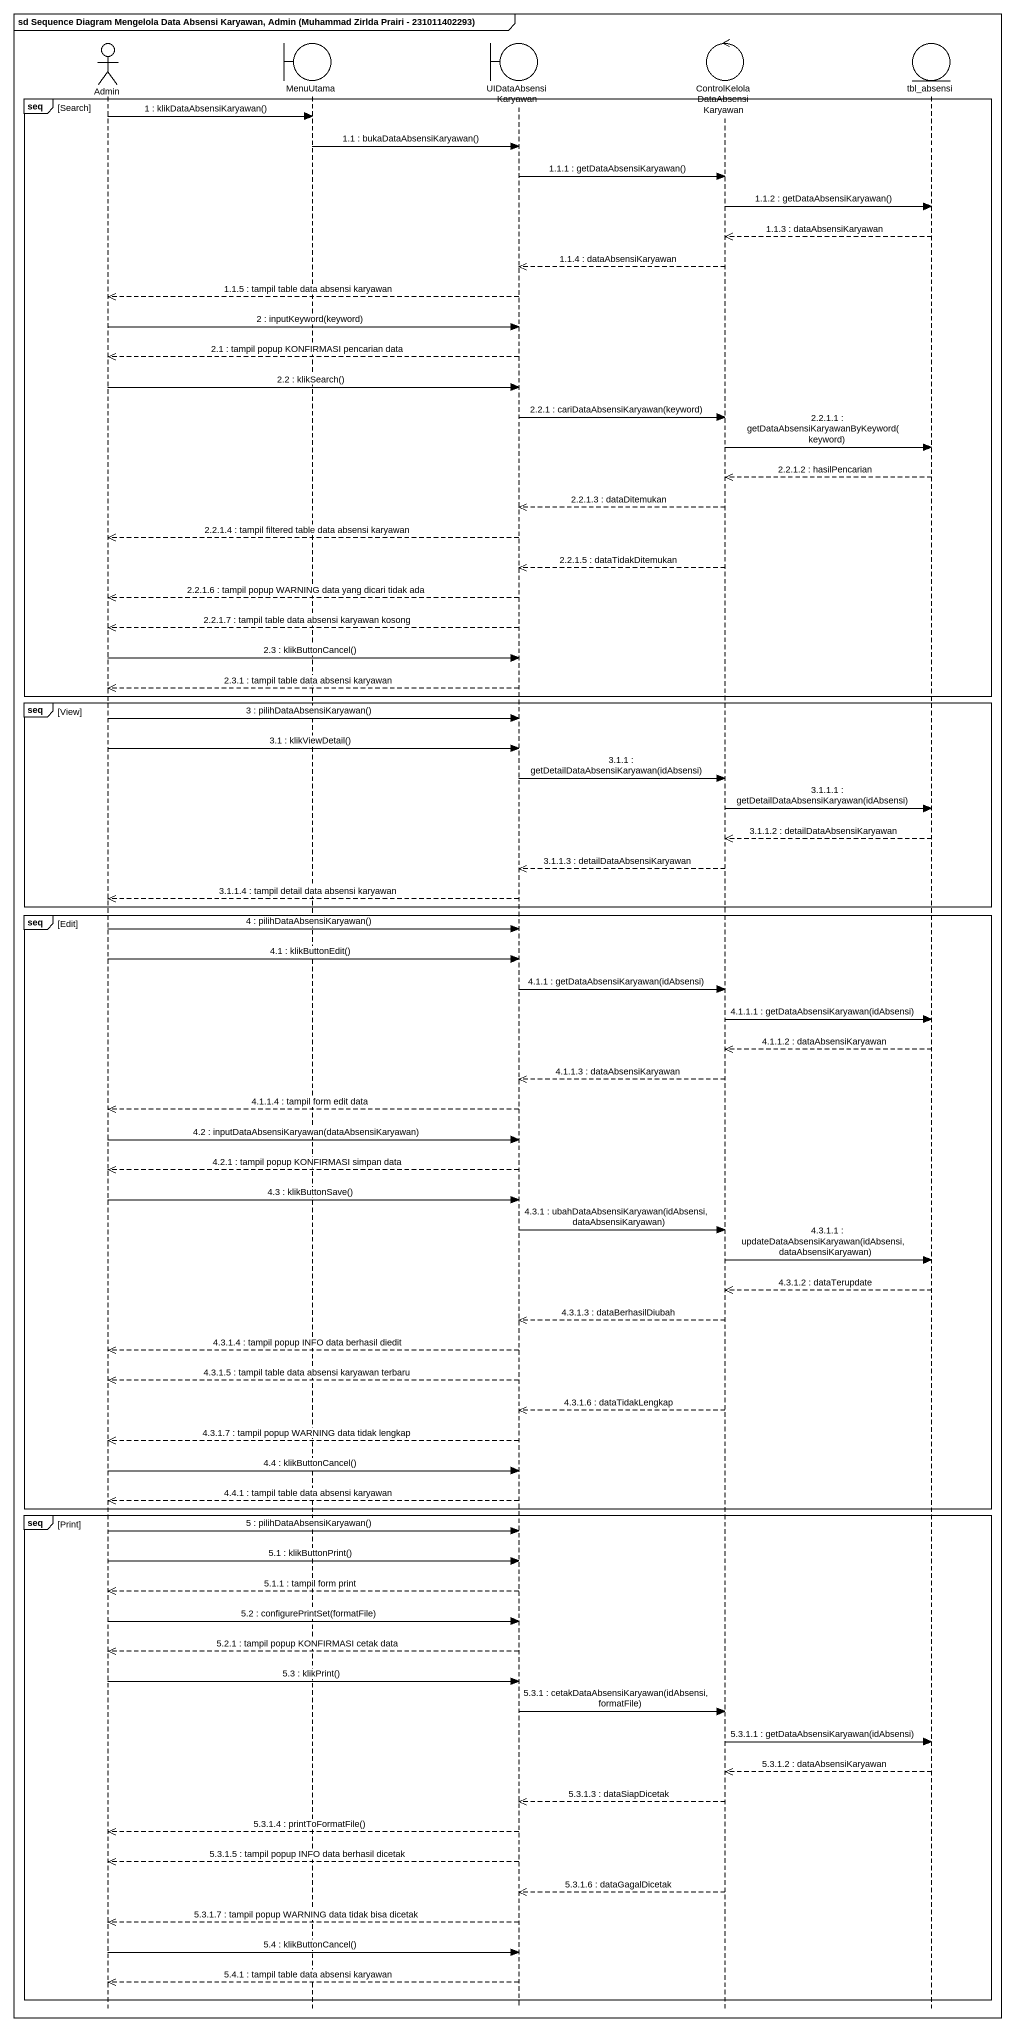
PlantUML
@startuml
mainframe sd Sequence Diagram Mengelola Data Absensi Karyawan, Admin (Muhammad Zirlda Prairi - 231011402293)
hide footbox
actor Admin
boundary MenuUtama
boundary UIDataAbsensiKaryawan
control "ControlKelolaDataAbsensiKaryawan" as ControlKelolaDataAbsensiKary
entity tbl_absensi

group seq [Search]
  Admin -> MenuUtama : 1 : klikDataAbsensiKaryawan()
  MenuUtama -> UIDataAbsensiKaryawan : 1.1 : bukaDataAbsensiKaryawan()
  UIDataAbsensiKaryawan -> ControlKelolaDataAbsensiKary : 1.1.1 : getDataAbsensiKaryawan()
  ControlKelolaDataAbsensiKary -> tbl_absensi : 1.1.2 : getDataAbsensiKaryawan()
  tbl_absensi -->> ControlKelolaDataAbsensiKary : 1.1.3 : dataAbsensiKaryawan
  ControlKelolaDataAbsensiKary -->> UIDataAbsensiKaryawan : 1.1.4 : dataAbsensiKaryawan
  UIDataAbsensiKaryawan -->> Admin : 1.1.5 : tampil table data absensi karyawan
  Admin -> UIDataAbsensiKaryawan : 2 : inputKeyword(keyword)
  UIDataAbsensiKaryawan -->> Admin : 2.1 : tampil popup KONFIRMASI pencarian data
  Admin -> UIDataAbsensiKaryawan : 2.2 : klikSearch()
  UIDataAbsensiKaryawan -> ControlKelolaDataAbsensiKary : 2.2.1 : cariDataAbsensiKaryawan(keyword)
  ControlKelolaDataAbsensiKary -> tbl_absensi : 2.2.1.1 : getDataAbsensiKaryawanByKeyword(keyword)
  tbl_absensi -->> ControlKelolaDataAbsensiKary : 2.2.1.2 : hasilPencarian
  ControlKelolaDataAbsensiKary -->> UIDataAbsensiKaryawan : 2.2.1.3 : dataDitemukan
  UIDataAbsensiKaryawan -->> Admin : 2.2.1.4 : tampil filtered table data absensi karyawan
  ControlKelolaDataAbsensiKary -->> UIDataAbsensiKaryawan : 2.2.1.5 : dataTidakDitemukan
  UIDataAbsensiKaryawan -->> Admin : 2.2.1.6 : tampil popup WARNING data yang dicari tidak ada
  UIDataAbsensiKaryawan -->> Admin : 2.2.1.7 : tampil table data absensi karyawan kosong
  Admin -> UIDataAbsensiKaryawan : 2.3 : klikButtonCancel()
  UIDataAbsensiKaryawan -->> Admin : 2.3.1 : tampil table data absensi karyawan
end
group seq [View]
  Admin -> UIDataAbsensiKaryawan : 3 : pilihDataAbsensiKaryawan()
  Admin -> UIDataAbsensiKaryawan : 3.1 : klikViewDetail()
  UIDataAbsensiKaryawan -> ControlKelolaDataAbsensiKary : 3.1.1 : getDetailDataAbsensiKaryawan(idAbsensi)
  ControlKelolaDataAbsensiKary -> tbl_absensi : 3.1.1.1 : getDetailDataAbsensiKaryawan(idAbsensi)
  tbl_absensi -->> ControlKelolaDataAbsensiKary : 3.1.1.2 : detailDataAbsensiKaryawan
  ControlKelolaDataAbsensiKary -->> UIDataAbsensiKaryawan : 3.1.1.3 : detailDataAbsensiKaryawan
  UIDataAbsensiKaryawan -->> Admin : 3.1.1.4 : tampil detail data absensi karyawan
end
group seq [Edit]
  Admin -> UIDataAbsensiKaryawan : 4 : pilihDataAbsensiKaryawan()
  Admin -> UIDataAbsensiKaryawan : 4.1 : klikButtonEdit()
  UIDataAbsensiKaryawan -> ControlKelolaDataAbsensiKary : 4.1.1 : getDataAbsensiKaryawan(idAbsensi)
  ControlKelolaDataAbsensiKary -> tbl_absensi : 4.1.1.1 : getDataAbsensiKaryawan(idAbsensi)
  tbl_absensi -->> ControlKelolaDataAbsensiKary : 4.1.1.2 : dataAbsensiKaryawan
  ControlKelolaDataAbsensiKary -->> UIDataAbsensiKaryawan : 4.1.1.3 : dataAbsensiKaryawan
  UIDataAbsensiKaryawan -->> Admin : 4.1.1.4 : tampil form edit data
  Admin -> UIDataAbsensiKaryawan : 4.2 : inputDataAbsensiKaryawan(dataAbsensiKaryawan)
  UIDataAbsensiKaryawan -->> Admin : 4.2.1 : tampil popup KONFIRMASI simpan data
  Admin -> UIDataAbsensiKaryawan : 4.3 : klikButtonSave()
  UIDataAbsensiKaryawan -> ControlKelolaDataAbsensiKary : 4.3.1 : ubahDataAbsensiKaryawan(idAbsensi, dataAbsensiKaryawan)
  ControlKelolaDataAbsensiKary -> tbl_absensi : 4.3.1.1 : updateDataAbsensiKaryawan(idAbsensi, dataAbsensiKaryawan)
  tbl_absensi -->> ControlKelolaDataAbsensiKary : 4.3.1.2 : dataTerupdate
  ControlKelolaDataAbsensiKary -->> UIDataAbsensiKaryawan : 4.3.1.3 : dataBerhasilDiubah
  UIDataAbsensiKaryawan -->> Admin : 4.3.1.4 : tampil popup INFO data berhasil diedit
  UIDataAbsensiKaryawan -->> Admin : 4.3.1.5 : tampil table data absensi karyawan terbaru
  ControlKelolaDataAbsensiKary -->> UIDataAbsensiKaryawan : 4.3.1.6 : dataTidakLengkap
  UIDataAbsensiKaryawan -->> Admin : 4.3.1.7 : tampil popup WARNING data tidak lengkap
  Admin -> UIDataAbsensiKaryawan : 4.4 : klikButtonCancel()
  UIDataAbsensiKaryawan -->> Admin : 4.4.1 : tampil table data absensi karyawan
end
group seq [Print]
  Admin -> UIDataAbsensiKaryawan : 5 : pilihDataAbsensiKaryawan()
  Admin -> UIDataAbsensiKaryawan : 5.1 : klikButtonPrint()
  UIDataAbsensiKaryawan -->> Admin : 5.1.1 : tampil form print
  Admin -> UIDataAbsensiKaryawan : 5.2 : configurePrintSet(formatFile)
  UIDataAbsensiKaryawan -->> Admin : 5.2.1 : tampil popup KONFIRMASI cetak data
  Admin -> UIDataAbsensiKaryawan : 5.3 : klikPrint()
  UIDataAbsensiKaryawan -> ControlKelolaDataAbsensiKary : 5.3.1 : cetakDataAbsensiKaryawan(idAbsensi, formatFile)
  ControlKelolaDataAbsensiKary -> tbl_absensi : 5.3.1.1 : getDataAbsensiKaryawan(idAbsensi)
  tbl_absensi -->> ControlKelolaDataAbsensiKary : 5.3.1.2 : dataAbsensiKaryawan
  ControlKelolaDataAbsensiKary -->> UIDataAbsensiKaryawan : 5.3.1.3 : dataSiapDicetak
  UIDataAbsensiKaryawan -->> Admin : 5.3.1.4 : printToFormatFile()
  UIDataAbsensiKaryawan -->> Admin : 5.3.1.5 : tampil popup INFO data berhasil dicetak
  ControlKelolaDataAbsensiKary -->> UIDataAbsensiKaryawan : 5.3.1.6 : dataGagalDicetak
  UIDataAbsensiKaryawan -->> Admin : 5.3.1.7 : tampil popup WARNING data tidak bisa dicetak
  Admin -> UIDataAbsensiKaryawan : 5.4 : klikButtonCancel()
  UIDataAbsensiKaryawan -->> Admin : 5.4.1 : tampil table data absensi karyawan
end
@enduml
